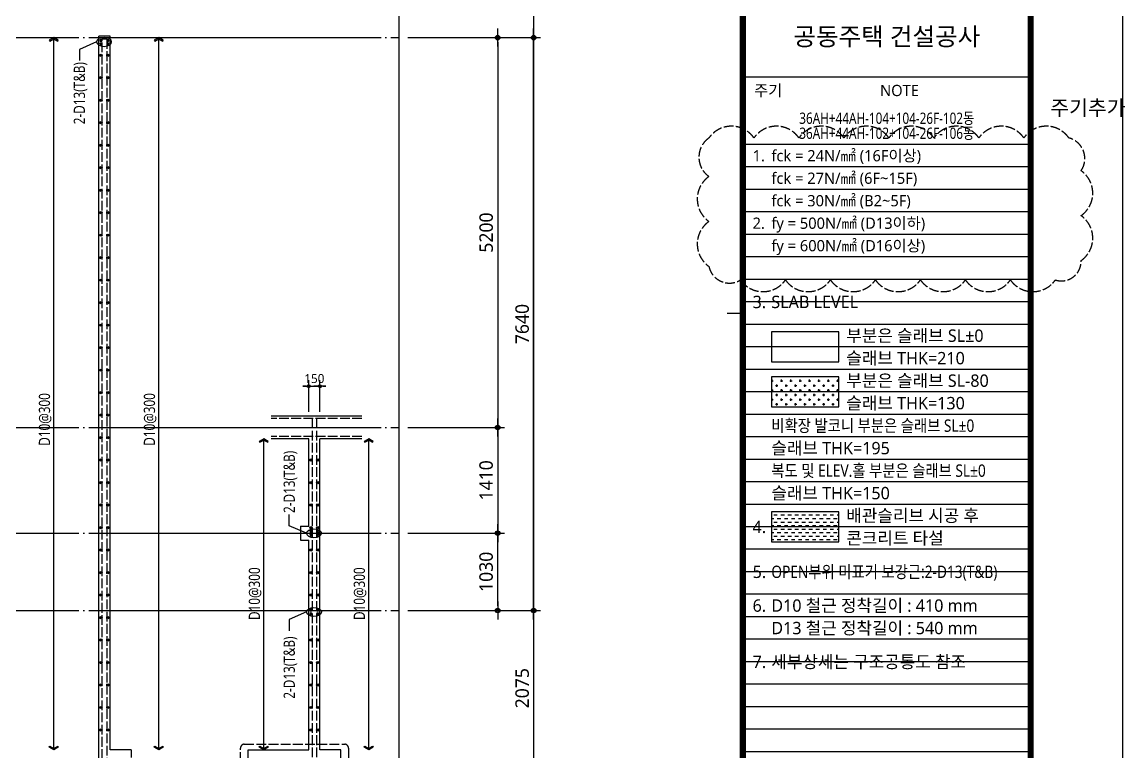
# Model space of a CAD drawing. Header units: millimetres. Extents: x 350420 to 672135, y -312840 to -44390.
# Drawn here: x 386196 to 400906, y -292622 to -282887 of the extents above; entities that cross this region are included whole.
import ezdxf
from ezdxf.enums import TextEntityAlignment as Align
from ezdxf.xclip import XClip

# ---------------------------------------------------------------- set-up
doc = ezdxf.new("R2010")
doc.units = ezdxf.units.MM
doc.header["$LTSCALE"] = 65
doc.header["$XCLIPFRAME"] = 0
for name, pattern in [('CEN', [62, 60, -1, 0, -1]), ('FORM_고양장항A-1BL-S-성능$0$HID', [2.3, 1.5, -0.8]), ('HID', [2.5, 2, -0.5]), ('XS-구조평면$0$CEN', [62, 60, -1, 0, -1]), ('XS-구조평면$0$HID', [2.3, 1.5, -0.8])]:
    doc.linetypes.add(name, pattern=pattern)
doc.layers.get('Defpoints').update_dxf_attribs({"color": 145})
for name, color, linetype, plot in [('211119', 40, 'Continuous', False), ('DEFPOINT', 144, 'Continuous', False), ('FORM_고양장항A-1BL-S-성능$0$DEFPOINT', 144, 'Continuous', False), ('XS-구조평면$0$POINT', 7, 'Continuous', False)]:
    doc.layers.add(name, color=color, linetype=linetype, plot=plot)
for name, color, linetype in [('BAR', 2, 'Continuous'), ('BAR1', 3, 'Continuous'), ('BAR2', 3, 'HID'), ('BARR', 1, 'Continuous'), ('CEN', 1, 'CEN'), ('CROSS', 15, 'Continuous'), ('DASH', 8, 'Continuous'), ('DIM', 7, 'Continuous'), ('FORM_고양장항A-1BL-S-성능$0$FORM', 7, 'Continuous'), ('FORM_고양장항A-1BL-S-성능$0$FTEXT', 3, 'Continuous'), ('FORM_고양장항A-1BL-S-성능$0$TEXT', 3, 'Continuous'), ('LEADER', 7, 'Continuous'), ('T', 6, 'Continuous'), ('T1', 1, 'Continuous'), ('W1', 11, 'Continuous'), ('XS-구조평면$0$BEAM', 6, 'XS-구조평면$0$HID'), ('XS-구조평면$0$BEAM-1', 5, 'XS-구조평면$0$HID'), ('XS-구조평면$0$CEN', 1, 'XS-구조평면$0$CEN'), ('XS-구조평면$0$CROSS', 8, 'Continuous'), ('XS-구조평면$0$DASH', 8, 'Continuous'), ('XS-구조평면$0$DOWN', 9, 'Continuous'), ('XS-구조평면$0$STEEL', 9, 'Continuous'), ('XS-구조평면$0$W1', 4, 'Continuous'), ('XS-구조평면$0$W2', 9, 'Continuous'), ('XS-구조평면$0$발코니', 9, 'Continuous'), ('XS-구조평면$0$콘크리트난간', 9, 'Continuous'), ('단면', 4, 'Continuous')]:
    doc.layers.add(name, color=color, linetype=linetype)
doc.layers.add('TEXT', color=3, linetype='Continuous', lineweight=9)
doc.styles.add('FORM_고양장항A-1BL-S-성능$0$맑은고딕', font='malgun.ttf')
doc.styles.add('XS-구조평면$0$맑은고딕', font='malgun.ttf')
doc.styles.add('맑은고딕', font='malgun.ttf')
doc.dimstyles.new('DIM_40', dxfattribs={"dimscale": 40, "dimtxt": 3, "dimasz": 1, "dimexe": 2, "dimexo": 1.5, "dimgap": 1, "dimtad": 1, "dimdec": 0, "dimzin": 0, "dimdsep": 46, "dimtxsty": '맑은고딕', "dimblk1": 'DIMDOT', "dimblk2": 'DIMDOT', "dimsah": 1, "dimcen": 0.09, "dimdle": 2, "dimclrd": 7, "dimclre": 7, "dimclrt": 6, "dimadec": 0, "dimazin": 0, "dimtfac": 1, "dimtdec": 0, "dimtix": 1, "dimtmove": 2, "dimatfit": 3, "dimldrblk": 'DIMDOT', "dimfxl": 0, "dimtolj": 1, "dimtzin": 0, "dimarcsym": 0})
doc.dimstyles.new('DIM_60', dxfattribs={"dimscale": 60, "dimtxt": 3, "dimasz": 1, "dimexe": 1.5, "dimexo": 2, "dimgap": 1, "dimtad": 1, "dimdec": 0, "dimzin": 0, "dimdsep": 46, "dimtxsty": '맑은고딕', "dimblk1": 'DIMDOT', "dimblk2": 'DIMDOT', "dimsah": 1, "dimcen": 0.09, "dimdle": 2, "dimclrd": 7, "dimclre": 7, "dimclrt": 3, "dimadec": 0, "dimazin": 0, "dimtfac": 1, "dimtdec": 0, "dimtix": 1, "dimtmove": 2, "dimatfit": 3, "dimldrblk": 'DIMDOT', "dimfxl": 0, "dimtolj": 1, "dimtzin": 0, "dimarcsym": 0})

# ---------------------------------------------------------------- blocks, each defined once
blk = doc.blocks.new('XS-구조평면$0$U44AH')
at = {"layer": 'XS-구조평면$0$DASH'}
h = blk.add_hatch(dxfattribs=at)
h.set_pattern_fill('DASH', color=256, scale=350, style=0)
h.set_pattern_definition([(180, (363512.8223556904, -52717.57746736194), (-43.75, 43.75), [43.75, -43.75])])
h.paths.add_polyline_path([(5965.000000002445, 6765.000000000984), (6740.000000002561, 6765.000000001028), (6740.000000002445, 7895.00000000062), (5965.000000002794, 7895.000000000009)])
h = blk.add_hatch(dxfattribs=at)
h.set_pattern_fill('DASH', color=256, scale=350, style=0)
h.set_pattern_definition([(180, (357657.8223556911, -55557.57746736291), (-43.75, 43.75), [43.75, -43.75])])
h.paths.add_polyline_path([(535.0000000031432, 3430.000000000009), (535.0000000030268, 5075.000000000002), (100.0000000031432, 5075.000000000009), (100.0000000030268, 3430.000000000009)])
at = {"layer": 'XS-구조평면$0$CEN'}
for p, q in [((1.862645149230957e-09, 7924.999999998547), (3.958120942115784e-09, -1499.999999999731)), ((3020.000000003027, 7925.000000000009), (3020.000000003027, 4920.000000000009)), ((5750.000000002794, 7924.999999999995), (5750.000000002794, 6250.000000000926)), ((5750.000000002794, 7909.999999999944), (6740.000000002445, 7910.000000000256)), ((6740.000000002328, 7925.000000000024), (6740.000000003958, -1500.0000000004)), ((3.492459654808044e-09, 7710.000000000009), (6740.000000002445, 7710.000000000009)), ((5450.000000002794, 6550.000000000875), (6740.000000003609, 6550.000000001093)), ((580.0000000030268, 5320.000000000009), (580.0000000030268, 3130.000000000009)), ((3060.000000003027, 5320.000000000009), (3060.000000003027, 3130.000000000009)), ((3.492459654808044e-09, 5120.000000000009), (3210.00000000291, 5120.000000000009)), ((3020.000000003027, 3530.000000000009), (3020.00000000291, -1500.000000000051)), ((3.492459654808044e-09, 3330.000000000009), (3210.00000000291, 3330.000000000009)), ((0, 0), (6740.000000003609, 1.089574652723968e-09)), ((5370.000000003725, 8.49468051455915e-10), (5370.000000003958, -1500.0000000004))]:
    blk.add_line(p, q, dxfattribs=at)
at = {"layer": 'XS-구조평면$0$POINT'}
for centre in [(3.492459654808044e-09, 7710.000000000009), (6740.000000003609, 6550.000000001093), (0, 0), (6740.000000003725, 1.08411768451333e-09)]:
    blk.add_circle(centre, 35, dxfattribs=at)
at = {"layer": 'XS-구조평면$0$STEEL'}
for p, q in [((5965.000000002678, 7925.000000000009), (6740.000000002445, 7925.00000000062)), ((5965.000000002678, 7895.000000000009), (6740.000000002445, 7895.00000000062))]:
    blk.add_line(p, q, dxfattribs=at)
at = {"layer": 'XS-구조평면$0$W1'}
for p, q in [((3.492459654808044e-09, 7925.000000000009), (755.0000000024447, 7925.000000000009)), ((755.0000000024447, 7625.000000000016), (755.0000000024447, 7925.000000000045)), ((2265.000000002561, 7625.000000000016), (2265.000000002445, 7925.000000000671)), ((2265.000000002561, 7925.000000000009), (3115.000000002328, 7925.000000000009)), ((3115.000000002328, 7824.999999994567), (3065.000000002328, 7824.999999994567)), ((3065.000000002328, 7824.999999994567), (3065.000000002328, 7624.999999994567)), ((3115.000000002328, 7924.999999994567), (3115.000000002328, 7824.999999994567)), ((4235.000000002328, 7924.999999994567), (4235.000000002328, 7824.999999994567)), ((4235.000000002328, 7925.000000000009), (5965.000000002678, 7925.000000000009)), ((4235.000000002328, 7824.999999994567), (4285.000000002328, 7824.999999994567)), ((4285.000000002328, 7824.999999994567), (4285.000000002328, 7624.999999994567)), ((5965.000000002678, 7925.000000000009), (5965.000000002678, 6765.000000000984)), ((87.00000000349246, 7625.000000000009), (755.0000000024447, 7625.000000000009)), ((87.00000000325963, 7175.000000000009), (87.00000000349246, 7625.000000000009)), ((2265.000000002445, 7625.000000000009), (3065.000000002212, 7625.000000000009)), ((4285.000000002328, 7625.000000000009), (5665.000000002678, 7625.000000000009)), ((5665.000000002678, 7625.000000000009), (5665.000000002678, 6465.000000000984)), ((100.0000000032596, 7175.000000000009), (87.00000000325963, 7175.000000000009)), ((100.0000000030268, 3430.000000000009), (100.0000000032596, 7175.000000000009)), ((2920.000000003027, 6925.000000000009), (2920.000000003143, 6095.000000000009)), ((2920.000000003027, 6925.000000000009), (3120.000000003027, 6925.000000000009)), ((3120.000000003027, 6925.000000000009), (3120.000000003143, 6095.000000000009)), ((5965.000000002678, 6765.000000000984), (6740.000000002678, 6765.000000000984)), ((5665.000000002678, 6465.000000000984), (6653.000000004657, 6465.000000000984)), ((6653.000000004889, 6015.000000000009), (6653.000000004657, 6465.000000000984)), ((2920.000000003143, 6095.000000000009), (3120.000000003143, 6095.000000000009)), ((6640.00000000326, 534.9999999998436), (6640.000000004889, 6015.000000000009)), ((6640.000000004889, 6015.000000000009), (6653.000000004889, 6015.000000000009)), ((100.0000000030268, 3430.000000000009), (3120.000000003143, 3430.000000000009)), ((3120.000000003143, 3230.000000000009), (3120.000000003143, 3430.000000000009)), ((100.0000000030268, 534.999999999769), (100.0000000030268, 3230.000000000009)), ((100.0000000030268, 3230.000000000009), (3120.000000003143, 3230.000000000009)), ((2920.000000003027, 785.0000000000018), (2920.000000003143, 2320.000000000009)), ((2920.000000003143, 2320.000000000009), (3120.000000003143, 2320.000000000009)), ((3120.000000003027, 785.0000000000018), (3120.000000003143, 2320.000000000009)), ((2920.000000003027, 785.0000000000018), (3120.000000003027, 785.0000000000018)), ((87.00000000314321, 534.999999999769), (87.00000000337604, 85.00000000000182)), ((100.0000000031432, 534.999999999769), (87.00000000314321, 534.999999999769)), ((6640.00000000326, 534.9999999998436), (6653.00000000326, 534.9999999998436)), ((6653.00000000326, 534.9999999998436), (6653.000000003027, 85.00000000000182)), ((87.00000000349246, 85.00000000000182), (1240.000000002445, 85.00000000000182)), ((1240.000000002445, -214.9999999999982), (1240.000000002445, 85.00000000000364)), ((2750.000000002445, 85.00000000000182), (3150.000000003492, 85.00000000000182)), ((2750.000000002445, -214.9999999999982), (2750.000000002445, 85.00000000000364)), ((3150.000000003609, -215.0000000000073), (3150.000000003609, 85.00000000000182)), ((5260.000000003609, 85.00000000000182), (6653.000000003027, 85.00000000000182)), ((5260.000000003609, -215.0000000000073), (5260.000000003609, 85.00000000000182)), ((100.0000000036089, -214.9999999999982), (1240.000000002445, -215.0000000000018)), ((100.0000000036089, -215), (100.0000000038417, -1360.000000000233)), ((2750.000000002445, -215.0000000000036), (3150.000000003492, -215.0000000000036)), ((5260.000000003609, -215.0000000000055), (6740.000000003725, -215.0000000000091)), ((5300.000000003842, -925.0000000000073), (5440.000000003842, -925.0000000000073)), ((5300.000000003842, -925.0000000000073), (5300.000000003842, -1360.000000000235)), ((5440.000000003842, -925.0000000000073), (5440.000000003842, -1360.000000000233)), ((6640.000000003725, -1015.000000000126), (6739.999999997672, -1015.000000000126)), ((6640.000000003725, -1015.000000000126), (6640.000000003842, -1360.000000000235)), ((100.0000000038417, -1360.000000000233), (1240.000000002561, -1360.000000000233)), ((1240.000000002445, -1499.999999999764), (1240.000000002445, -1360.000000000233)), ((2750.000000002561, -1360.000000000233), (3150.000000003492, -1360.000000000235)), ((2750.000000002445, -1499.999999999764), (2750.000000002445, -1360.000000000233)), ((3150.000000003492, -1360.000000000233), (3150.000000003492, -1500.000000000387)), ((5260.000000003492, -1360.000000000235), (5300.000000003842, -1360.000000000233)), ((5260.000000003492, -1360.000000000233), (5260.000000003492, -1500.000000000387)), ((5440.000000003842, -1360.000000000236), (5585.000000003958, -1360.000000000236)), ((5585.000000003842, -1360.000000000236), (5585.000000003958, -1500.000000000935)), ((6495.000000003842, -1360.000000000173), (6495.000000003958, -1500.000000000173)), ((6495.000000003958, -1360.000000000235), (6640.000000003842, -1360.000000000235)), ((3.841705620288849e-09, -1500), (1240.000000002561, -1500.000000000113)), ((2750.000000002561, -1500.000000000216), (3150.000000003492, -1500.000000000247)), ((5260.000000003492, -1500.000000000387), (5585.000000003958, -1500.000000000422)), ((6495.000000003958, -1500.000000000493), (6740.000000003958, -1500.000000000522))]:
    blk.add_line(p, q, dxfattribs=at)
at = {"layer": 'XS-구조평면$0$W2'}
for p, q in [((100.0000000031432, 5165.000000000009), (3050.999999991385, 5165.000000000009)), ((100.0000000031432, 5165.000000000009), (100.0000000031432, 5075.000000000009)), ((3050.999999991385, 5075.000000000009), (3050.999999991385, 5165.000000000009)), ((100.0000000031432, 5075.000000000009), (535.0000000030268, 5075.000000000009)), ((535.0000000030268, 5075.000000000009), (535.0000000030268, 3430.000000000009)), ((625.0000000030268, 5075.000000000009), (625.0000000030268, 3430.000000000009)), ((625.0000000030268, 5075.000000000009), (3050.999999991385, 5075.000000000009)), ((625.0000000030268, 3430.000000000009), (535.0000000030268, 3430.000000000009))]:
    blk.add_line(p, q, dxfattribs=at)
at = {"layer": 'XS-구조평면$0$발코니'}
for p, q in [((1240.000000002445, -1360.000000000296), (2750.000000002445, -1360.000000000296)), ((3150.000000003492, -1360.000000000296), (5260.000000003492, -1360.000000000296)), ((5585.000000003842, -1360.000000000238), (6495.000000003958, -1360.000000000078)), ((1240.000000002445, -1500.000000000295), (2750.000000002445, -1500.000000000295)), ((3150.000000003492, -1500.000000000295), (5260.000000003492, -1500.000000000296)), ((5585.000000003842, -1500.000000000238), (6495.000000003958, -1500.000000000078))]:
    blk.add_line(p, q, dxfattribs=at)
at = {"layer": 'XS-구조평면$0$콘크리트난간'}
for p, q in [((2265.000000002445, 7925.000000000802), (755.0000000024447, 7925.000000000038)), ((2265.000000002678, 7625.000000000802), (755.0000000024447, 7625.000000000038)), ((1240.000000002445, 85.00000000000364), (2750.000000002445, 85.00000000000364)), ((1240.000000002445, -214.9999999999964), (2750.000000002445, -214.9999999999964))]:
    blk.add_line(p, q, dxfattribs=at)
at = {"layer": 'Defpoints', "color": 0, "style": 'XS-구조평면$0$맑은고딕'}
blk.add_text('U44AH', height=50, dxfattribs=at).set_placement((160.000000002794, -1550.000000000786), align=Align.MIDDLE_LEFT)
blk = doc.blocks.new('XS-구조평면$0$44AH')
at = {"layer": 'XS-구조평면$0$CROSS'}
h = blk.add_hatch(dxfattribs=at)
h.set_pattern_fill('CROSS', color=256, scale=300)
h.set_pattern_definition([(0, (-630000.0000000002, -14999.99999999993), (75, 75), [37.5, -112.5]), (90, (-629981.2500000002, -15018.74999999993), (-74.99999999999999, 75), [37.5, -112.5])])
h.paths.add_polyline_path([(3050.999999991152, 3430.000000000009), (3050.999999991152, 5075.000000000009), (625.000000002794, 5075.000000000009), (625.000000002794, 3430.000000000009)])
at = {"layer": 'XS-구조평면$0$BEAM'}
blk.add_line((6640.000000003492, -1015.000000000107), (6640.000000003492, -214.9999999999909), dxfattribs=at)
for points in [[(4285.000000002095, 7625.000000000009), (4285.000000002095, 7925.000000000009), (3065.000000002095, 7925.000000000009), (3065.000000002095, 7624.999999994567)], [(2920.00000000291, 2320.000000000009), (3120.00000000291, 2320.000000000009), (3120.00000000291, 3230.000000000009), (2920.00000000291, 3230.000000000009)]]:
    blk.add_lwpolyline(points, close=True, dxfattribs=at)
at = {"layer": 'XS-구조평면$0$BEAM-1'}
for p, q in [((3150.000000003492, 84.99999999999454), (5260.000000003376, 84.99999999999272)), ((5260.000000003492, -214.9999999999891), (3150.000000003376, -214.9999999999891)), ((5300.000000003609, -925.0000000000073), (5300.000000003609, -215.0000000000073)), ((5440.000000003609, -925.0000000000073), (5440.000000003609, -215.0000000000073))]:
    blk.add_line(p, q, dxfattribs=at)
at = {"layer": 'XS-구조평면$0$DOWN'}
blk.add_line((3050.999999991152, 3430.000000000009), (3050.999999991152, 5075.000000000009), dxfattribs=at)
at = {"layer": 'XS-구조평면$0$POINT'}
blk.add_circle((0, 0), 35, dxfattribs=at)
blk = doc.blocks.new('XS-구조평면', base_point=(1093552.529641199, 0))
at = {"rotation": 90}
for name, p in [('XS-구조평면$0$U44AH', (167710, 293479.9999999959)), ('XS-구조평면$0$44AH', (167709.9999999999, 293479.9999999959))]:
    blk.add_blockref(name, p, dxfattribs=at)
at = {"xscale": -1.000000000000007, "rotation": 90}
for name, p in [('XS-구조평면$0$U44AH', (167710, 293480.0000000038)), ('XS-구조평면$0$44AH', (167709.9999999999, 293480.0000000038))]:
    blk.add_blockref(name, p, dxfattribs=at)
blk = doc.blocks.new('DIMDOT')
at = {"layer": 'DIM', "linetype": 'Continuous'}
blk.add_line((-2, 0), (2, 0), dxfattribs=at)
for radius in [0.5, 0.25]:
    blk.add_circle((0, 0), radius, dxfattribs=at)
blk = doc.blocks.new('*D1627')
at = {"layer": 'Defpoints', "color": 0, "linetype": 'Continuous', "transparency": 16777216}
for p in [(391220.0007675538, -290734.9992752658), (391220.0007675543, -292809.9992752678), (393020.0007675529, -292809.9992752678)]:
    blk.add_point(p, dxfattribs=at)
at = {"layer": 'DIM', "color": 7, "linetype": 'Continuous', "lineweight": -2, "transparency": 16777216}
for p, q in [((391340.0007675538, -290734.9992752658), (393110.0007675529, -290734.9992752658)), ((393020.0007675529, -290794.9992752658), (393020.0007675529, -292749.9992752678)), ((391340.0007675543, -292809.9992752678), (393110.0007675529, -292809.9992752678))]:
    blk.add_line(p, q, dxfattribs=at)
at = {"layer": 'DIM', "color": 7, "linetype": 'Continuous', "lineweight": -2, "transparency": 16777216, "xscale": 60, "yscale": 60, "zscale": 60}
for p, rotation in [((393020.0007675529, -290734.9992752658), 90), ((393020.0007675529, -292809.9992752678), 270)]:
    blk.add_blockref('DIMDOT', p, dxfattribs=dict(at, rotation=rotation))
at = {"layer": 'DIM', "color": 3, "linetype": 'Continuous', "transparency": 16777216, "insert": (392867.0048436399, -291772.4992752668), "char_height": 180, "attachment_point": 5, "rotation": 90, "style": '맑은고딕'}
blk.add_mtext('\\A1;2075', dxfattribs=at)
blk = doc.blocks.new('*D1628')
at = {"layer": 'Defpoints', "color": 0, "linetype": 'Continuous', "transparency": 16777216}
for p in [(391220.0007675553, -283094.9992752679), (393020.0007675529, -283094.9992752679), (391220.0007675538, -290734.9992752657)]:
    blk.add_point(p, dxfattribs=at)
at = {"layer": 'DIM', "color": 7, "linetype": 'Continuous', "lineweight": -2, "transparency": 16777216}
for p, q in [((391340.0007675553, -283094.9992752679), (393110.0007675529, -283094.9992752679)), ((393020.0007675529, -290674.9992752657), (393020.0007675529, -283154.9992752679)), ((391340.0007675538, -290734.9992752657), (393110.0007675529, -290734.9992752657))]:
    blk.add_line(p, q, dxfattribs=at)
at = {"layer": 'DIM', "color": 7, "linetype": 'Continuous', "lineweight": -2, "transparency": 16777216, "xscale": 60, "yscale": 60, "zscale": 60}
for p, rotation in [((393020.0007675529, -283094.9992752679), 90), ((393020.0007675529, -290734.9992752657), 270)]:
    blk.add_blockref('DIMDOT', p, dxfattribs=dict(at, rotation=rotation))
at = {"layer": 'DIM', "color": 3, "linetype": 'Continuous', "transparency": 16777216, "insert": (392867.00484364, -286914.9992752668), "char_height": 180, "attachment_point": 5, "rotation": 90, "style": '맑은고딕'}
blk.add_mtext('\\A1;7640', dxfattribs=at)
blk = doc.blocks.new('*D1629')
at = {"layer": 'Defpoints', "color": 0, "linetype": 'Continuous', "transparency": 16777216}
for p in [(391220.0007675541, -289704.9992752656), (392540.0007675529, -289704.9992752656), (391220.0007675539, -290734.9992752658)]:
    blk.add_point(p, dxfattribs=at)
at = {"layer": 'DIM', "color": 7, "linetype": 'Continuous', "lineweight": -2, "transparency": 16777216}
for p, q in [((391340.0007675541, -289704.9992752656), (392630.0007675529, -289704.9992752656)), ((392540.0007675529, -290674.9992752658), (392540.0007675529, -289764.9992752656)), ((391340.0007675539, -290734.9992752658), (392630.0007675529, -290734.9992752658))]:
    blk.add_line(p, q, dxfattribs=at)
at = {"layer": 'DIM', "color": 7, "linetype": 'Continuous', "lineweight": -2, "transparency": 16777216, "xscale": 60, "yscale": 60, "zscale": 60}
for p, rotation in [((392540.0007675529, -289704.9992752656), 90), ((392540.0007675529, -290734.9992752658), 270)]:
    blk.add_blockref('DIMDOT', p, dxfattribs=dict(at, rotation=rotation))
at = {"layer": 'DIM', "color": 3, "linetype": 'Continuous', "transparency": 16777216, "insert": (392386.4545719008, -290219.9992752656), "char_height": 180, "attachment_point": 5, "rotation": 90, "style": '맑은고딕'}
blk.add_mtext('\\A1;1030', dxfattribs=at)
blk = doc.blocks.new('*D1630')
at = {"layer": 'Defpoints', "color": 0, "linetype": 'Continuous', "transparency": 16777216}
for p in [(391220.0007675543, -283094.9992752679), (391220.0007675555, -288294.9992752656), (392540.000767553, -288294.9992752656)]:
    blk.add_point(p, dxfattribs=at)
at = {"layer": 'DIM', "color": 7, "linetype": 'Continuous', "lineweight": -2, "transparency": 16777216}
for p, q in [((391340.0007675543, -283094.9992752679), (392630.000767553, -283094.9992752679)), ((392540.000767553, -283154.9992752679), (392540.000767553, -288234.9992752656)), ((391340.0007675555, -288294.9992752656), (392630.000767553, -288294.9992752656))]:
    blk.add_line(p, q, dxfattribs=at)
at = {"layer": 'DIM', "color": 7, "linetype": 'Continuous', "lineweight": -2, "transparency": 16777216, "xscale": 60, "yscale": 60, "zscale": 60}
for p, rotation in [((392540.000767553, -283094.9992752679), 90), ((392540.000767553, -288294.9992752656), 270)]:
    blk.add_blockref('DIMDOT', p, dxfattribs=dict(at, rotation=rotation))
at = {"layer": 'DIM', "color": 3, "linetype": 'Continuous', "transparency": 16777216, "insert": (392387.00484364, -285694.9992752667), "char_height": 180, "attachment_point": 5, "rotation": 90, "style": '맑은고딕'}
blk.add_mtext('\\A1;5200', dxfattribs=at)
blk = doc.blocks.new('*D1640')
at = {"layer": 'Defpoints', "color": 0, "linetype": 'Continuous', "transparency": 16777216}
for p in [(391220.0007675538, -288294.9992752656), (391220.0007675541, -289704.9992752654), (392540.0007675531, -289704.9992752654)]:
    blk.add_point(p, dxfattribs=at)
at = {"layer": 'DIM', "color": 7, "linetype": 'Continuous', "lineweight": -2, "transparency": 16777216}
for p, q in [((391340.0007675538, -288294.9992752656), (392630.0007675531, -288294.9992752656)), ((392540.0007675531, -288354.9992752656), (392540.0007675531, -289644.9992752654)), ((391340.0007675541, -289704.9992752654), (392630.0007675531, -289704.9992752654))]:
    blk.add_line(p, q, dxfattribs=at)
at = {"layer": 'DIM', "color": 7, "linetype": 'Continuous', "lineweight": -2, "transparency": 16777216, "xscale": 60, "yscale": 60, "zscale": 60}
for p, rotation in [((392540.0007675531, -288294.9992752656), 90), ((392540.0007675531, -289704.9992752654), 270)]:
    blk.add_blockref('DIMDOT', p, dxfattribs=dict(at, rotation=rotation))
at = {"layer": 'DIM', "color": 3, "linetype": 'Continuous', "transparency": 16777216, "insert": (392386.454571901, -288999.9992752654), "char_height": 180, "attachment_point": 5, "rotation": 90, "style": '맑은고딕'}
blk.add_mtext('\\A1;1410', dxfattribs=at)
blk = doc.blocks.new('주기-슬래브')
at = {"layer": 'CROSS'}
h = blk.add_hatch(dxfattribs=at)
h.set_pattern_fill('CROSS', color=256, scale=250, style=0)
h.set_pattern_definition([(0, (-743440.0000000002, 155202.5), (62.5, 62.5), [31.25, -93.75]), (90, (-743424.3750000002, 155186.875), (-62.49999999999999, 62.5), [31.25, -93.75])])
h.paths.add_polyline_path([(-1540.00000000163, -1300), (-1540.00000000163, -1700), (-640.0000000016298, -1700), (-640.0000000016298, -1300)])
at = {"layer": 'DASH'}
h = blk.add_hatch(dxfattribs=at)
h.set_pattern_fill('DASH', color=256, scale=375, style=0)
h.set_pattern_definition([(0, (-1017198.919783036, -50165.00000000003), (46.875, 46.875), [46.875, -46.875])])
h.paths.add_polyline_path([(-1540.00000000163, -3100), (-1540.00000000163, -3500), (-640.0000000016298, -3500), (-640.0000000016298, -3100)])
at = {"layer": 'LEADER'}
for points in [[(-640.0000000016298, -700), (-1540.00000000163, -700), (-1540.00000000163, -1100), (-640.0000000016298, -1100)], [(-640.0000000016298, -1300), (-1540.00000000163, -1300), (-1540.00000000163, -1700), (-640.0000000016298, -1700)], [(-640.0000000016298, -3100), (-1540.00000000163, -3100), (-1540.00000000163, -3500), (-640.0000000016298, -3500)]]:
    blk.add_lwpolyline(points, close=True, dxfattribs=at)
at = {"layer": 'TEXT', "style": '맑은고딕'}
for s, p in [('3.', (-1790, -300)), ('SLAB LEVEL', (-1540, -300)), ('부분은 슬래브 SL%%P0', (-540, -750)), ('슬래브 THK=210', (-540, -1050)), ('부분은 슬래브 SL-80', (-540, -1350)), ('슬래브 THK=130', (-540, -1650)), ('슬래브 THK=195', (-1540, -2250)), ('슬래브 THK=150', (-1540, -2850)), ('배관슬리브 시공 후', (-540, -3150)), ('4.', (-1790, -3300)), ('콘크리트 타설', (-540, -3450)), ('5.', (-1790, -3900)), ('6.', (-1790, -4350.000000000029)), ('D10 철근 정착길이 : 410 mm', (-1540, -4350)), ('D13 철근 정착길이 : 540 mm', (-1540, -4650)), ('세부상세는 구조공통도 참조', (-1540, -5099.999999999971)), ('7.', (-1790, -5100))]:
    blk.add_text(s, height=165, dxfattribs=at).set_placement(p, align=Align.MIDDLE_LEFT)
at = {"layer": 'TEXT', "style": '맑은고딕', "width": 0.85}
for s, p in [('비확장 발코니 부분은 슬래브 SL%%P0', (-1540, -1950)), ('복도 및 ELEV.홀 부분은 슬래브 SL%%P0', (-1540, -2550)), ('OPEN부위 미표기 보강근:2-D13(T&B)', (-1540, -3899.999999999971))]:
    blk.add_text(s, height=165, dxfattribs=at).set_placement(p, align=Align.MIDDLE_LEFT)
blk = doc.blocks.new('*D1649')
at = {"layer": 'Defpoints', "color": 0, "transparency": 16777216}
for p in [(390170.0007675522, -287744.9992752656), (390020.0007675523, -288144.9992752656), (390170.0007675522, -288144.9992752656)]:
    blk.add_point(p, dxfattribs=at)
at = {"layer": 'DIM', "color": 7, "lineweight": -2, "transparency": 16777216}
for p, q in [((390020.0007675523, -288084.9992752656), (390020.0007675523, -287664.9992752656)), ((390170.0007675522, -288084.9992752656), (390170.0007675522, -287664.9992752656)), ((389980.0007675523, -287744.9992752656), (389940.0007675523, -287744.9992752656)), ((390020.0007675523, -287744.9992752656), (390170.0007675522, -287744.9992752656)), ((390210.0007675522, -287744.9992752656), (390250.0007675522, -287744.9992752656))]:
    blk.add_line(p, q, dxfattribs=at)
at = {"layer": 'DIM', "color": 7, "lineweight": -2, "transparency": 16777216, "xscale": 40, "yscale": 40, "zscale": 40}
blk.add_blockref('DIMDOT', (390020.0007675523, -287744.9992752656), dxfattribs=at)
at = {"layer": 'DIM', "color": 7, "lineweight": -2, "transparency": 16777216, "xscale": 40, "yscale": 40, "zscale": 40, "rotation": 180}
blk.add_blockref('DIMDOT', (390170.0007675522, -287744.9992752656), dxfattribs=at)
at = {"layer": 'DIM', "color": 6, "transparency": 16777216, "insert": (390095.0007675522, -287642.6351448308), "char_height": 120, "attachment_point": 5, "style": '맑은고딕'}
blk.add_mtext('\\A1;150', dxfattribs=at)
blk = doc.blocks.new('보강근')
at = {"layer": 'BAR1'}
h = blk.add_hatch(color=256, dxfattribs=at)
edge = h.paths.add_edge_path()
edge.add_arc((0, 0), 15, 0, 360)
blk.add_circle((0, 0), 15, dxfattribs=at)
blk = doc.blocks.new('BAR')
at = {"layer": 'BARR'}
h = blk.add_hatch(color=256, dxfattribs=at)
edge = h.paths.add_edge_path()
edge.add_arc((0, 0), 15, 0, 360)
blk.add_circle((0, 0), 15, dxfattribs=at)
blk = doc.blocks.new('FORM_고양장항A-1BL-S-성능')
at = {"layer": 'FORM_고양장항A-1BL-S-성능$0$DEFPOINT', "linetype": 'FORM_고양장항A-1BL-S-성능$0$HID'}
for p, q in [((820, 467), (757, 467)), ((820, 457), (757, 457)), ((820, 447), (757, 447)), ((820, 437), (757, 437)), ((820, 427), (757, 427)), ((820, 417), (757, 417)), ((820, 407), (757, 407)), ((820, 397), (757, 397)), ((820, 387), (757, 387)), ((820, 377), (757, 377)), ((820, 367), (757, 367)), ((820, 357), (757, 357)), ((820, 347), (757, 347)), ((820, 337), (757, 337))]:
    blk.add_line(p, q, dxfattribs=at)
at = {"layer": 'FORM_고양장항A-1BL-S-성능$0$DEFPOINT', "color": 1}
blk.add_line((753, 434.5), (756, 434.5000000000001), dxfattribs=at)
at = {"layer": 'FORM_고양장항A-1BL-S-성능$0$DEFPOINT'}
blk.add_lwpolyline([(0, 594), (0, 0), (841, 0), (841, 594), (0, 594)], dxfattribs=at)
at = {"layer": 'FORM_고양장항A-1BL-S-성능$0$FORM'}
for p, q in [((820, 487), (757, 487)), ((820, 472), (757, 472)), ((820, 462), (757, 462)), ((820, 452), (757, 452)), ((820, 442), (757, 442)), ((820, 432), (757, 432)), ((820, 422), (757, 422)), ((820, 412), (757, 412)), ((820, 402), (757, 402)), ((820, 392), (757, 392)), ((820, 382), (757, 382)), ((820, 372), (757, 372)), ((820, 362), (757, 362)), ((820, 351.9999999998836), (757, 351.9999999998836)), ((820, 341.9999999998836), (757, 341.9999999998836))]:
    blk.add_line(p, q, dxfattribs=at)
for points in [[(25, 573), (25, 21), (757, 21), (757, 573)], [(26, 572), (26, 22), (756, 22), (756, 572)], [(757, 572), (757, 22), (820, 22), (820, 572)]]:
    blk.add_lwpolyline(points, close=True, dxfattribs=at)
at = {"layer": 'FORM_고양장항A-1BL-S-성능$0$FORM', "const_width": 1}
blk.add_lwpolyline([(25.5, 572.5), (25.5, 21.5), (756.5, 21.5), (756.5, 572.5)], close=True, dxfattribs=at)
blk.add_lwpolyline([(757, 21.5), (820.5, 21.5), (820.5, 572.5), (757, 572.5)], dxfattribs=at)
at = {"layer": 'FORM_고양장항A-1BL-S-성능$0$FORM'}
blk.add_lwpolyline([(757, 21), (821, 21), (821, 573), (757, 573)], dxfattribs=at)
at = {"layer": 'FORM_고양장항A-1BL-S-성능$0$FTEXT', "style": 'FORM_고양장항A-1BL-S-성능$0$맑은고딕'}
for s, p in [('주기', (759, 484)), ('NOTE', (787, 484))]:
    blk.add_text(s, height=2.5, dxfattribs=at).set_placement(p, align=Align.MIDDLE_LEFT)
at = {"layer": 'FORM_고양장항A-1BL-S-성능$0$TEXT', "color": 6, "style": 'FORM_고양장항A-1BL-S-성능$0$맑은고딕'}
blk.add_text('공동주택 건설공사', height=4.000000000000026, dxfattribs=at).set_placement((788.5, 496), align=Align.MIDDLE_CENTER)

msp = doc.modelspace()

# ---------------------------------------------------------------- linework, layer by layer
at = {"layer": '211119', "linetype": 'HID'}
msp.add_lwpolyline([(395357.9540792878, -284432.7602958825, -0.52056705), (395957.9540792878, -284432.7602958825, -0.52056705), (396557.9540792878, -284432.7602958825, -0.52056705), (397157.9540792878, -284432.7602958825, -0.52056705), (397757.9540792878, -284432.7602958825, -0.52056705), (398357.9540792878, -284432.7602958825, -0.52056705), (398957.9540792878, -284432.7602958825, -0.52056705), (399557.9540792878, -284432.7602958825, -0.52056705), (400157.9540792878, -284432.7602958825, -0.52056705), (400321.2168001264, -284869.4975750438, -0.52056705), (400321.2168001264, -285469.4975750438, -0.52056705), (400321.2168001264, -286069.4975750438, -0.52056705), (399978.4523665459, -286326.7331414634, -0.52056705), (399378.4523665459, -286326.7331414634, -0.52056705), (398778.4523665459, -286326.7331414634, -0.52056705), (398178.4523665459, -286326.7331414634, -0.52056705), (397578.4523665459, -286326.7331414634, -0.52056705), (396978.4523665459, -286326.7331414634, -0.52056705), (396378.4523665459, -286326.7331414634, -0.52056705), (395778.4523665459, -286326.7331414634, -0.52056705), (395357.9540792878, -286147.2314287215, -0.52056705), (395357.9540792878, -285547.2314287215, -0.52056705), (395357.9540792878, -284947.2314287215, -0.52056705)], format="xyb", close=True, dxfattribs=at)
at = {"layer": 'BAR2'}
for p, q in [((387265.0007675522, -301489.9992752671), (387265.0007675522, -283114.9992752677)), ((387325.0007675523, -283114.9992752676), (387265.0007675523, -283114.9992752677)), ((387325.0007675523, -283114.9992752677), (387325.0007675522, -292904.9992752679)), ((390730.0007675521, -288174.9992752656), (389520.0007675521, -288174.9992752656)), ((390065.0007675522, -288174.9992752656), (390065.0007675522, -294854.9992752677)), ((390125.0007675522, -288174.9992752656), (390125.0007675522, -292904.9992752676)), ((390730.0007675521, -288414.9992752655), (389520.0007675521, -288414.9992752656))]:
    msp.add_line(p, q, dxfattribs=at)
at = {"layer": 'CEN'}
for p, q in [((383055.000767566, -283094.9992752678), (391220.0007675522, -283094.9992752678)), ((383055.0007675624, -288294.9992752656), (391220.0007675522, -288294.9992752656)), ((383055.0007675624, -289704.9992752656), (391220.0007675522, -289704.9992752656)), ((383055.0007675624, -290734.9992752658), (391220.0007675522, -290734.9992752658))]:
    msp.add_line(p, q, dxfattribs=at)
at = {"layer": 'DEFPOINT'}
for points in [[(354980.0007675608, -280094.9992752703), (393020.0007675522, -280094.9992752703), (393020.0007675522, -311019.9992752683), (354980.0007675608, -311019.9992752683)], [(356780.0007675608, -281594.9992752703), (391220.0007675522, -281594.9992752703), (391220.0007675522, -309519.9992752683), (356780.0007675608, -309519.9992752683)]]:
    msp.add_lwpolyline(points, close=True, dxfattribs=at)
at = {"layer": 'LEADER'}
for points in [[(386620.0007675522, -292594.9992752679), (386560.0007675522, -292560.3582591125), (386567.5007675528, -292547.3678780561), (386620.0007675522, -292577.6787671917), (386672.5007675515, -292547.367878056), (386680.0007675522, -292560.3582591125), (386620.0007675522, -292594.9992752679), (386620.0007675518, -283094.9992752678), (386560.0007675518, -283129.6402914232), (386567.5007675524, -283142.6306724797), (386620.0007675518, -283112.319783344), (386672.5007675511, -283142.6306724796), (386680.0007675518, -283129.6402914232), (386620.0007675518, -283094.9992752678)], [(387190.6348570384, -283151.0971411854), (386960.6348570384, -283251.0971411854), (386960.6348570384, -283401.0971411854)], [(388020.0007675522, -292594.9992752679), (387960.0007675522, -292560.3582591125), (387967.5007675528, -292547.3678780561), (388020.0007675522, -292577.6787671917), (388072.5007675515, -292547.367878056), (388080.0007675522, -292560.3582591125), (388020.0007675522, -292594.9992752679), (388020.0007675518, -283094.9992752678), (387960.0007675518, -283129.6402914232), (387967.5007675524, -283142.6306724797), (388020.0007675518, -283112.319783344), (388072.5007675511, -283142.6306724796), (388080.0007675518, -283129.6402914232), (388020.0007675518, -283094.9992752678)], [(389420.0007675522, -292594.9992752669), (389360.0007675522, -292560.3582591115), (389367.5007675528, -292547.3678780552), (389420.0007675522, -292577.6787671907), (389472.5007675515, -292547.367878055), (389480.0007675522, -292560.3582591114), (389420.0007675522, -292594.9992752669), (389420.0007675518, -288444.9992752656), (389360.0007675518, -288479.640291421), (389367.5007675525, -288492.6306724774), (389420.0007675518, -288462.3197833417), (389472.5007675512, -288492.6306724773), (389480.0007675518, -288479.6402914209), (389420.0007675518, -288444.9992752656)], [(390820.0007675522, -292594.9992752669), (390760.0007675522, -292560.3582591115), (390767.5007675528, -292547.3678780552), (390820.0007675522, -292577.6787671907), (390872.5007675515, -292547.367878055), (390880.0007675522, -292560.3582591114), (390820.0007675522, -292594.9992752669), (390820.0007675517, -288444.9992752656), (390760.0007675517, -288479.640291421), (390767.5007675523, -288492.6306724774), (390820.0007675517, -288462.3197833417), (390872.500767551, -288492.6306724773), (390880.0007675517, -288479.6402914209), (390820.0007675517, -288444.9992752656)], [(389990.0007675522, -289704.9992752675), (389760.0007675522, -289604.9992752675), (389760.0007675522, -289454.9992752675)], [(389990.0007675522, -290754.9992752628), (389760.0007675522, -290854.9992752628), (389760.0007675522, -291004.9992752628)]]:
    msp.add_lwpolyline(points, dxfattribs=at)
at = {"layer": 'LEADER', "linetype": 'HID'}
msp.add_lwpolyline([(389160.0007675524, -292519.9992752676), (390500.0007675521, -292519.9992752675, -0.4142135623730951), (390550.0007675521, -292569.9992752675), (390550.0007675521, -292919.9992752675, -0.4142135623730951), (390500.0007675524, -292969.9992752675), (389160.0007675526, -292969.9992752676, -0.4142135623730948), (389110.0007675524, -292919.9992752676), (389110.0007675524, -292569.9992752676, -0.4142135623730949)], format="xyb", close=True, dxfattribs=at)
at = {"layer": 'LEADER', "extrusion": (0, 0, -1)}
msp.add_ellipse((387290.6348570384, -283151.0971411854), major_axis=(-100, 0), ratio=0.6, dxfattribs=at)
at = {"layer": 'LEADER'}
for centre in [(390090.0007675522, -289704.9992752675), (390090.0007675522, -290754.9992752628)]:
    msp.add_ellipse(centre, major_axis=(-100, 0), ratio=0.6, dxfattribs=at)
at = {"layer": 'W1'}
for p, q in [((390730.0007675521, -288144.9992752656), (389520.0007675521, -288144.9992752656)), ((390020.0007675523, -288444.9992752656), (389520.0007675521, -288444.9992752656)), ((390730.0007675521, -288444.9992752656), (390170.0007675522, -288444.9992752656)), ((387650.0007675522, -292594.9992752679), (387370.0007675522, -292594.9992752679)), ((387650.0007675524, -292594.9992752679), (387650.0007675524, -292694.9992752679))]:
    msp.add_line(p, q, dxfattribs=at)
at = {"layer": '단면'}
for p, q in [((387220.0007675522, -301379.9992752671), (387220.0007675523, -283074.9992752676)), ((387370.0007675522, -283074.9992752676), (387220.0007675523, -283074.9992752676)), ((387220.0007675522, -293644.9992752697), (387220.0007675523, -283074.9992752676)), ((387370.0007675522, -292594.9992752679), (387370.0007675522, -283074.9992752676)), ((390020.0007675523, -289609.9992752655), (390020.0007675523, -288444.9992752656)), ((390170.0007675522, -292594.9992752676), (390170.0007675522, -288444.9992752656)), ((389910.0007675523, -289609.9992752655), (390020.0007675523, -289609.9992752655)), ((389910.0007675523, -289609.9992752655), (389910.0007675523, -289799.9992752655)), ((389910.0007675523, -289799.9992752655), (390020.0007675523, -289799.9992752655)), ((390020.0007675522, -292594.9992752675), (390020.0007675523, -289799.9992752655)), ((389210.0007675522, -292594.9992752675), (390020.0007675523, -292594.9992752675)), ((389210.0007675522, -292894.9992752675), (389210.0007675522, -292594.9992752675)), ((390450.0007675522, -292594.9992752676), (390170.0007675522, -292594.9992752676)), ((390450.0007675522, -292894.9992752675), (390450.0007675522, -292594.9992752676))]:
    msp.add_line(p, q, dxfattribs=at)

# ---------------------------------------------------------------- block references
at = {"xscale": 60, "yscale": 60, "zscale": 60}
msp.add_blockref('FORM_고양장항A-1BL-S-성능', (350420.0007675608, -312839.9992752683), dxfattribs=at)
ref = msp.add_blockref('XS-구조평면', (1318322.530408762, -581159.9992752655))
XClip(ref).set_block_clipping_path([(132009.9999999982, 277639.9999999972), (160449.9999999896, 299564.9999999953)])
at = {"layer": 'BAR'}
for p in [(387250.0007675521, -283329.9992752653), (387340.0007675519, -283329.9992752653), (387250.0007675521, -283629.9992752653), (387340.0007675519, -283629.9992752653), (387250.0007675521, -283929.9992752653), (387340.0007675519, -283929.9992752653), (387250.0007675521, -284229.9992752653), (387340.0007675519, -284229.9992752653), (387250.0007675521, -284529.9992752653), (387340.0007675519, -284529.9992752653), (387250.0007675521, -284829.9992752653), (387340.0007675519, -284829.9992752653), (387250.0007675521, -285129.9992752653), (387340.0007675519, -285129.9992752653), (387250.0007675521, -285429.9992752653), (387340.0007675519, -285429.9992752653), (387250.0007675521, -285729.9992752653), (387340.0007675519, -285729.9992752653), (387250.0007675521, -286029.9992752653), (387340.0007675519, -286029.9992752653), (387250.0007675521, -286329.9992752653), (387340.0007675519, -286329.9992752653), (387250.0007675521, -286629.9992752653), (387340.0007675519, -286629.9992752653), (387250.0007675521, -286929.9992752653), (387340.0007675519, -286929.9992752653), (387250.0007675521, -287229.9992752653), (387340.0007675519, -287229.9992752653), (387250.0007675521, -287529.9992752653), (387340.0007675519, -287529.9992752653), (387250.0007675521, -287829.9992752653), (387340.0007675519, -287829.9992752653), (387250.0007675521, -288129.9992752653), (387340.0007675519, -288129.9992752653), (387250.0007675521, -288429.9992752653), (387340.0007675519, -288429.9992752653), (387250.0007675521, -288729.9992752653), (387340.0007675519, -288729.9992752653), (390049.9050935527, -288729.9992752653), (390140.0007675519, -288729.9992752653), (387250.0007675521, -289029.9992752653), (387340.0007675519, -289029.9992752653), (390049.9050935527, -289029.9992752653), (390140.0007675519, -289029.9992752653), (387250.0007675521, -289329.9992752653), (387340.0007675519, -289329.9992752653), (390049.9050935527, -289329.9992752653), (390140.0007675519, -289329.9992752653), (387250.0007675521, -289629.9992752653), (387340.0007675519, -289629.9992752653), (390049.9050935527, -289629.9992752653), (390140.0007675519, -289629.9992752653), (387250.0007675521, -289929.9992752653), (387340.0007675519, -289929.9992752653), (390049.9050935527, -289929.9992752653), (390140.0007675519, -289929.9992752653), (387250.0007675521, -290229.9992752653), (387340.0007675519, -290229.9992752653), (390049.9050935527, -290229.9992752653), (390140.0007675519, -290229.9992752653), (387250.0007675521, -290529.9992752653), (387340.0007675519, -290529.9992752653), (390049.9050935527, -290529.9992752653), (390140.0007675519, -290529.9992752653), (387250.0007675521, -290829.9992752653), (387340.0007675519, -290829.9992752653), (387250.0007675521, -291129.9992752653), (387340.0007675519, -291129.9992752653), (390049.9050935527, -291129.9992752653), (390140.0007675519, -291129.9992752653), (387250.0007675521, -291429.9992752653), (387340.0007675519, -291429.9992752653), (390049.9050935527, -291429.9992752653), (390140.0007675519, -291429.9992752653), (387250.0007675521, -291729.9992752653), (387340.0007675519, -291729.9992752653), (390049.9050935527, -291729.9992752653), (390140.0007675519, -291729.9992752653), (387250.0007675521, -292029.9992752653), (387340.0007675519, -292029.9992752653), (390049.9050935527, -292029.9992752653), (390140.0007675519, -292029.9992752653), (387250.0007675521, -292329.9992752653), (387340.0007675519, -292329.9992752653), (390049.9050935527, -292329.9992752653), (390140.0007675519, -292329.9992752653)]:
    msp.add_blockref('BAR', p, dxfattribs=at)
at = {"layer": 'BAR1', "xscale": -1}
for p in [(387250.000767552, -283129.9992752677), (387340.0007675523, -283129.9992752677), (387250.000767552, -283179.9992752677), (387340.0007675523, -283179.9992752677)]:
    msp.add_blockref('보강근', p, dxfattribs=at)
at = {"layer": 'BAR1', "xscale": -1, "rotation": 270}
for p in [(390050.0007675522, -289679.9992752675), (390050.0007675522, -289729.9992752675), (390140.0007675522, -289679.9992752675), (390140.0007675522, -289729.9992752675), (390050.0007675522, -290729.9992752628), (390050.0007675522, -290779.9992752628), (390140.0007675522, -290729.9992752628), (390140.0007675522, -290779.9992752628)]:
    msp.add_blockref('보강근', p, dxfattribs=at)
at = {"layer": 'TEXT'}
msp.add_blockref('주기-슬래브', (397730.0007675607, -286319.9992752683), dxfattribs=at)

# ---------------------------------------------------------------- texts
at = {"layer": '211119', "style": '맑은고딕'}
msp.add_text('주기추가', height=200, dxfattribs=at).set_placement((400412.7456104508, -284030.8688214814), align=Align.MIDDLE_CENTER)
at = {"layer": 'T', "color": 6, "style": '맑은고딕', "width": 0.8}
for p in [(386495.0007675519, -288187.3058924432), (387895.0007675519, -288187.3058924427), (389295.0007675521, -290511.3949839291), (390695.0007675519, -290511.3949839291)]:
    msp.add_text('D10@300', height=150, rotation=90, dxfattribs=at).set_placement(p, align=Align.MIDDLE_CENTER)
at = {"layer": 'T1', "style": '맑은고딕', "width": 0.8}
msp.add_text('2-D13(T&B)', height=150, rotation=90, dxfattribs=at).set_placement((386960.6348570384, -283421.0971411854), align=Align.MIDDLE_RIGHT)
for p in [(389760.0007675522, -289434.9992752675), (389760.0007675522, -291912.037318741)]:
    msp.add_text('2-D13(T&B)', height=150, rotation=90, dxfattribs=at).set_placement(p, align=Align.MIDDLE_LEFT)
at = {"layer": 'TEXT', "color": 6, "style": '맑은고딕', "width": 0.8}
for s, p in [('36AH+44AH-104+104-26F-102동', (397730.0007675606, -284169.9992752683)), ('36AH+44AH-102+104-26F-106동', (397730.0007675606, -284369.9992752683))]:
    msp.add_text(s, height=150, dxfattribs=at).set_placement(p, align=Align.MIDDLE_CENTER)
at = {"layer": 'TEXT', "style": '맑은고딕'}
for s, p in [('1.', (395940.0007675607, -284669.9992752683)), ('fck = 24N/㎟ (16F이상)', (396190.0007675607, -284669.9992752683)), ('fck = 27N/㎟ (6F~15F)', (396190.0007675607, -284969.9992752683)), ('fck = 30N/㎟ (B2~5F)', (396190.0007675607, -285269.9992752683)), ('2.', (395940.0007675607, -285569.9992752683)), ('fy = 500N/㎟ (D13이하)', (396190.0007675607, -285569.9992752683)), ('fy = 600N/㎟ (D16이상)', (396190.0007675607, -285869.9992752683))]:
    msp.add_text(s, height=150, dxfattribs=at).set_placement(p, align=Align.MIDDLE_LEFT)

# ---------------------------------------------------------------- dimensions: what is measured, and where the dimension line sits
at = {"layer": 'DIM', "linetype": 'Continuous'}
for base, p1, p2, angle, picture, middle in [((393020.0007675529, -283094.9992752679), (391220.0007675538, -290734.9992752657), (391220.0007675553, -283094.9992752679), 90, '*D1628', (392867.00484364, -286914.9992752668)), ((392540.000767553, -288294.9992752656), (391220.0007675543, -283094.9992752679), (391220.0007675555, -288294.9992752656), 270, '*D1630', (392387.00484364, -285694.9992752667)), ((392540.0007675531, -289704.9992752654), (391220.0007675538, -288294.9992752656), (391220.0007675541, -289704.9992752654), 270, '*D1640', (392386.454571901, -288999.9992752654)), ((392540.0007675529, -289704.9992752656), (391220.0007675539, -290734.9992752658), (391220.0007675541, -289704.9992752656), 90, '*D1629', (392386.4545719008, -290219.9992752656)), ((393020.0007675529, -292809.9992752678), (391220.0007675538, -290734.9992752658), (391220.0007675543, -292809.9992752678), 270, '*D1627', (392867.0048436399, -291772.4992752668))]:
    dim = msp.add_linear_dim(base=base, p1=p1, p2=p2, angle=angle, dimstyle='DIM_60', dxfattribs=at)
    dim.commit()
    dim.dimension.update_dxf_attribs({"geometry": picture, "text_midpoint": middle})
at = {"layer": 'DIM'}
dim = msp.add_linear_dim(base=(390170.0007675522, -287744.9992752656), p1=(390020.0007675523, -288144.9992752656), p2=(390170.0007675522, -288144.9992752656), dimstyle='DIM_40', dxfattribs=at)
dim.commit()
dim.dimension.update_dxf_attribs({"geometry": '*D1649', "text_midpoint": (390095.0007675522, -287642.6351448308)})

doc.saveas('drawing.dxf')
